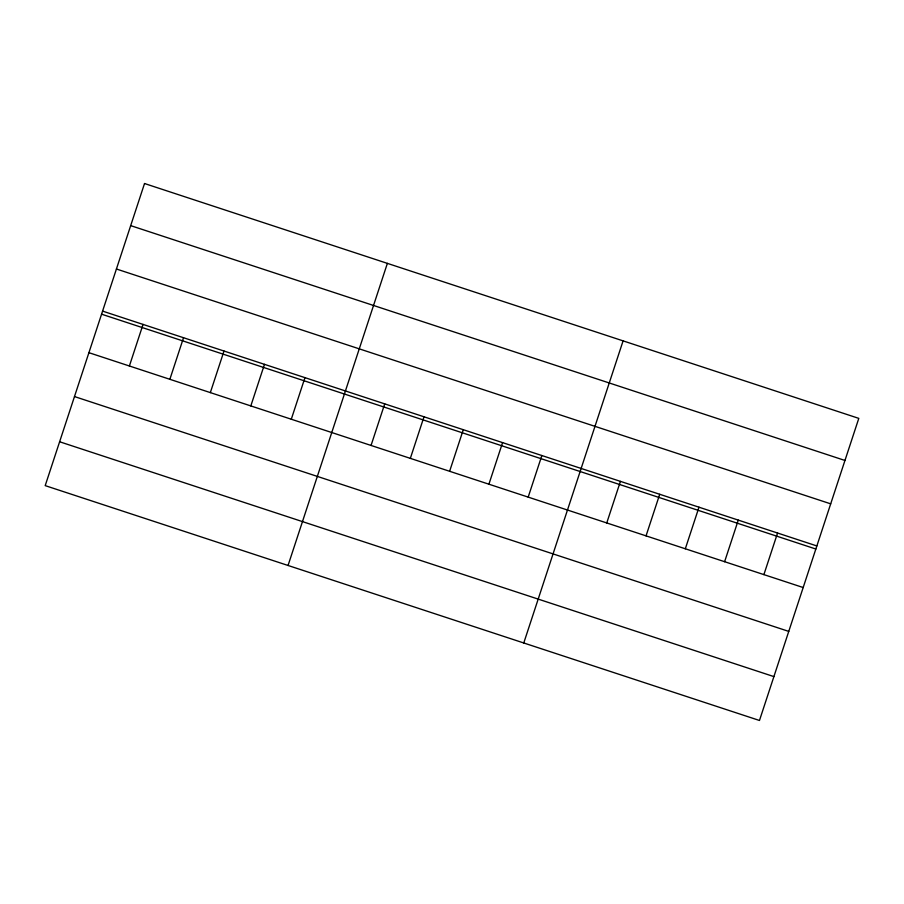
<?xml version="1.0" encoding="UTF-8"?>
<svg xmlns="http://www.w3.org/2000/svg" width="904" height="904" viewBox="0 0 904 904"><rect width="100%" height="100%" fill="white"/><g stroke="black" fill="none" stroke-linecap="round" stroke-linejoin="round"><path stroke-width="1.36" d="M129.385 365.996L143.058 324.412M169.862 379.307L183.535 337.723M210.338 392.607L224.011 351.034M250.815 405.919L264.488 364.335M291.291 419.23L304.953 377.646M288.048 565.475L387.375 263.369M371.047 445.446L384.72 403.873M410.337 458.373L423.999 416.789M449.616 471.289L463.289 429.705M488.906 484.205L502.579 442.621M528.185 497.121L541.858 455.537M523.766 642.981L623.093 340.864M606.754 522.953L620.426 481.369M646.044 535.869L659.717 494.285M685.322 548.784L698.995 507.2M724.612 561.7L738.285 520.116M763.891 574.616L777.564 533.032M130.684 225.627L844.957 460.464M116.424 269.008L830.697 503.844M102.581 311.112L816.854 545.948M101.576 314.185L815.849 549.022M88.908 352.684L803.181 587.532M74.49 396.562L788.763 631.399M59.619 441.762L773.892 676.599M144.527 183.523L45.2 485.629L759.473 720.477L858.8 418.371L144.527 183.523"/></g></svg>
